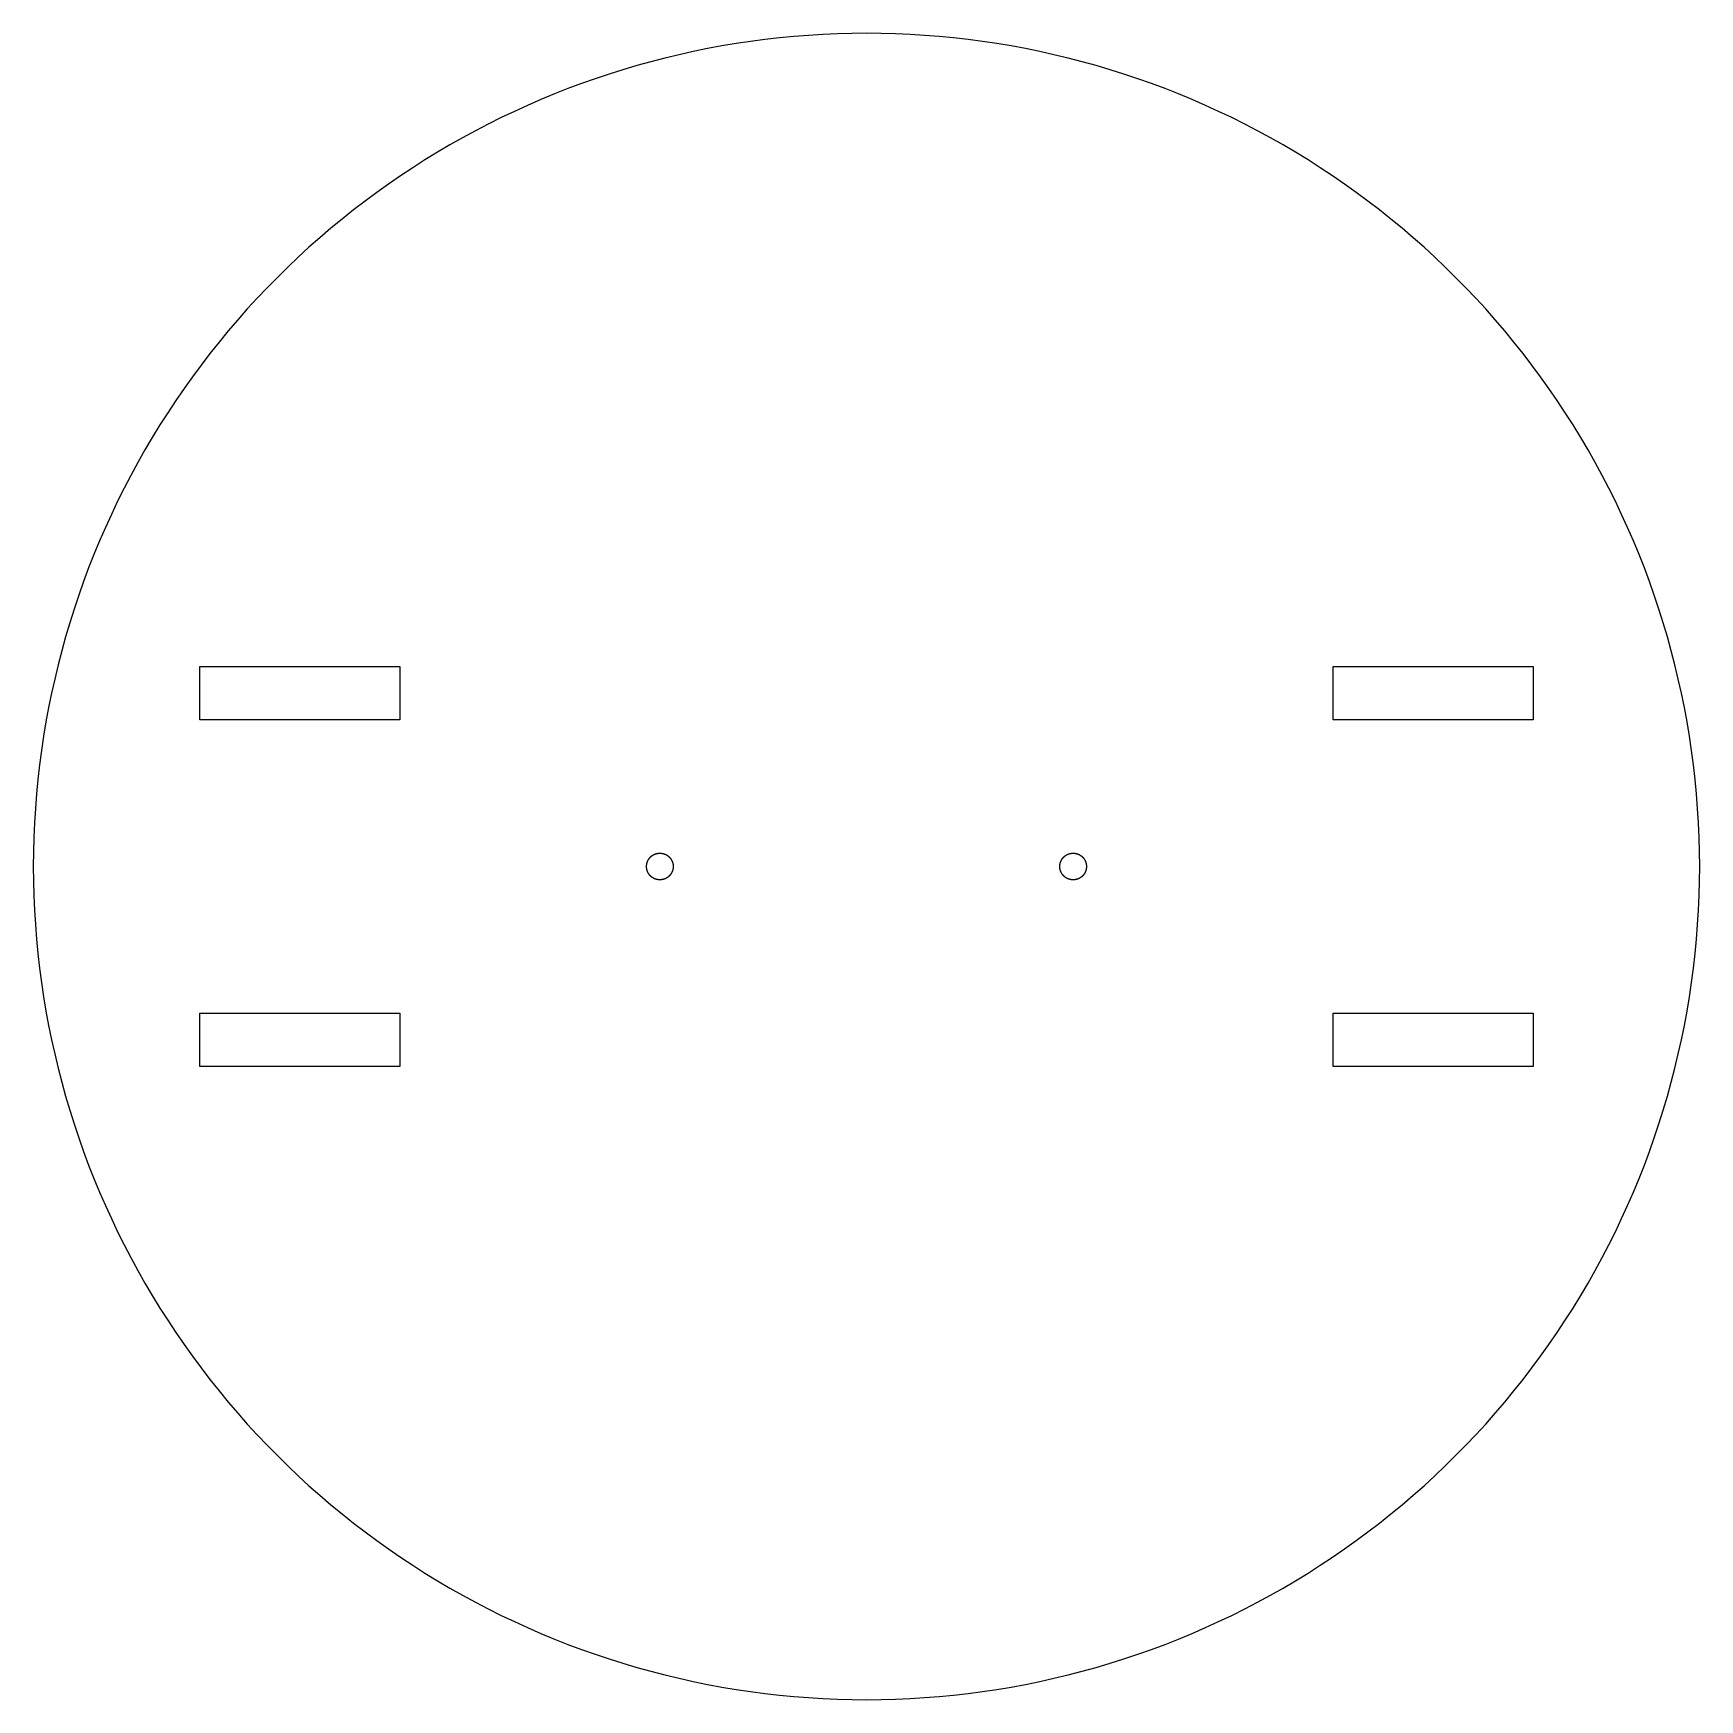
# Model space of a CAD drawing. Header units: metres. Extents: x -125 to 125, y -125 to 125.
import ezdxf

# ---------------------------------------------------------------- set-up
doc = ezdxf.new("R2010")
doc.units = ezdxf.units.M

msp = doc.modelspace()

# ---------------------------------------------------------------- linework, layer by layer
for p, q in [((0, 125), (-2.18155, 124.981)), ((2.18155, 124.981), (0, 125)), ((-23.8511, 122.703), (-25.989, 122.268)), ((-21.706, 123.101), (-23.8511, 122.703)), ((-19.5543, 123.461), (-21.706, 123.101)), ((-17.3966, 123.784), (-19.5543, 123.461)), ((-15.2337, 124.068), (-17.3966, 123.784)), ((-13.0661, 124.315), (-15.2337, 124.068)), ((-10.8945, 124.524), (-13.0661, 124.315)), ((-8.71956, 124.695), (-10.8945, 124.524)), ((-6.54199, 124.829), (-8.71956, 124.695)), ((-4.36243, 124.924), (-6.54199, 124.829)), ((-2.18155, 124.981), (-4.36243, 124.924)), ((4.36243, 124.924), (2.18155, 124.981)), ((6.54199, 124.829), (4.36243, 124.924)), ((8.71956, 124.695), (6.54199, 124.829)), ((10.8945, 124.524), (8.71956, 124.695)), ((13.0661, 124.315), (10.8945, 124.524)), ((15.2337, 124.068), (13.0661, 124.315)), ((17.3966, 123.784), (15.2337, 124.068)), ((19.5543, 123.461), (17.3966, 123.784)), ((21.706, 123.101), (19.5543, 123.461)), ((23.8511, 122.703), (21.706, 123.101)), ((25.989, 122.268), (23.8511, 122.703)), ((-34.4547, 120.158), (-36.5465, 119.538)), ((-32.3524, 120.741), (-34.4547, 120.158)), ((-30.2402, 121.287), (-32.3524, 120.741)), ((-28.1189, 121.796), (-30.2402, 121.287)), ((-25.989, 122.268), (-28.1189, 121.796)), ((28.1189, 121.796), (25.989, 122.268)), ((30.2402, 121.287), (28.1189, 121.796)), ((32.3524, 120.741), (30.2402, 121.287)), ((34.4547, 120.158), (32.3524, 120.741)), ((36.5465, 119.538), (34.4547, 120.158)), ((-40.696, 118.19), (-42.7525, 117.462)), ((-38.6271, 118.882), (-40.696, 118.19)), ((-36.5465, 119.538), (-38.6271, 118.882)), ((38.6271, 118.882), (36.5465, 119.538)), ((40.696, 118.19), (38.6271, 118.882)), ((42.7525, 117.462), (40.696, 118.19)), ((-48.8414, 115.063), (-50.8421, 114.193)), ((-46.8258, 115.898), (-48.8414, 115.063)), ((-44.796, 116.698), (-46.8258, 115.898)), ((-42.7525, 117.462), (-44.796, 116.698)), ((44.796, 116.698), (42.7525, 117.462)), ((46.8258, 115.898), (44.796, 116.698)), ((48.8414, 115.063), (46.8258, 115.898)), ((50.8421, 114.193), (48.8414, 115.063)), ((-52.8273, 113.288), (-54.7964, 112.349)), ((-50.8421, 114.193), (-52.8273, 113.288)), ((52.8273, 113.288), (50.8421, 114.193)), ((54.7964, 112.349), (52.8273, 113.288)), ((-58.6839, 110.368), (-60.6012, 109.327)), ((-56.7488, 111.376), (-58.6839, 110.368)), ((-54.7964, 112.349), (-56.7488, 111.376)), ((56.7488, 111.376), (54.7964, 112.349)), ((58.6839, 110.368), (56.7488, 111.376)), ((60.6012, 109.327), (58.6839, 110.368)), ((-62.5, 108.253), (-64.3798, 107.146)), ((-60.6012, 109.327), (-62.5, 108.253)), ((62.5, 108.253), (60.6012, 109.327)), ((64.3798, 107.146), (62.5, 108.253)), ((-66.2399, 106.006), (-68.0799, 104.834)), ((-64.3798, 107.146), (-66.2399, 106.006)), ((66.2399, 106.006), (64.3798, 107.146)), ((68.0799, 104.834), (66.2399, 106.006)), ((-69.8991, 103.63), (-71.6971, 102.394)), ((-68.0799, 104.834), (-69.8991, 103.63)), ((69.8991, 103.63), (68.0799, 104.834)), ((71.6971, 102.394), (69.8991, 103.63)), ((-73.4732, 101.127), (-75.2269, 99.8294)), ((-71.6971, 102.394), (-73.4732, 101.127)), ((73.4732, 101.127), (71.6971, 102.394)), ((75.2269, 99.8294), (73.4732, 101.127)), ((-76.9577, 98.5013), (-78.665, 97.1432)), ((-75.2269, 99.8294), (-76.9577, 98.5013)), ((76.9577, 98.5013), (75.2269, 99.8294)), ((78.665, 97.1432), (76.9577, 98.5013)), ((-80.3484, 95.7556), (-82.0074, 94.3387)), ((-78.665, 97.1432), (-80.3484, 95.7556)), ((80.3484, 95.7556), (78.665, 97.1432)), ((82.0074, 94.3387), (80.3484, 95.7556)), ((-83.6413, 92.8931), (-85.2498, 91.4192)), ((-82.0074, 94.3387), (-83.6413, 92.8931)), ((83.6413, 92.8931), (82.0074, 94.3387)), ((85.2498, 91.4192), (83.6413, 92.8931)), ((-85.2498, 91.4192), (-86.8323, 89.9175)), ((86.8323, 89.9175), (85.2498, 91.4192)), ((-88.3884, 88.3884), (-89.9175, 86.8323)), ((-86.8323, 89.9175), (-88.3884, 88.3884)), ((88.3884, 88.3884), (86.8323, 89.9175)), ((89.9175, 86.8323), (88.3884, 88.3884)), ((-91.4192, 85.2498), (-92.8931, 83.6413)), ((-89.9175, 86.8323), (-91.4192, 85.2498)), ((91.4192, 85.2498), (89.9175, 86.8323)), ((92.8931, 83.6413), (91.4192, 85.2498)), ((-92.8931, 83.6413), (-94.3387, 82.0074)), ((94.3387, 82.0074), (92.8931, 83.6413)), ((-95.7556, 80.3484), (-97.1432, 78.665)), ((-94.3387, 82.0074), (-95.7556, 80.3484)), ((95.7556, 80.3484), (94.3387, 82.0074)), ((97.1432, 78.665), (95.7556, 80.3484)), ((-97.1432, 78.665), (-98.5013, 76.9577)), ((98.5013, 76.9577), (97.1432, 78.665)), ((-99.8294, 75.2269), (-101.127, 73.4732)), ((-98.5013, 76.9577), (-99.8294, 75.2269)), ((99.8294, 75.2269), (98.5013, 76.9577)), ((101.127, 73.4732), (99.8294, 75.2269)), ((-101.127, 73.4732), (-102.394, 71.6971)), ((102.394, 71.6971), (101.127, 73.4732)), ((-102.394, 71.6971), (-103.63, 69.8991)), ((103.63, 69.8991), (102.394, 71.6971)), ((-104.834, 68.0799), (-106.006, 66.2399)), ((-103.63, 69.8991), (-104.834, 68.0799)), ((104.834, 68.0799), (103.63, 69.8991)), ((106.006, 66.2399), (104.834, 68.0799)), ((-106.006, 66.2399), (-107.146, 64.3798)), ((107.146, 64.3798), (106.006, 66.2399)), ((-108.253, 62.5), (-109.327, 60.6012)), ((-107.146, 64.3798), (-108.253, 62.5)), ((108.253, 62.5), (107.146, 64.3798)), ((109.327, 60.6012), (108.253, 62.5)), ((-109.327, 60.6012), (-110.368, 58.6839)), ((110.368, 58.6839), (109.327, 60.6012)), ((-110.368, 58.6839), (-111.376, 56.7488)), ((111.376, 56.7488), (110.368, 58.6839)), ((-111.376, 56.7488), (-112.349, 54.7964)), ((112.349, 54.7964), (111.376, 56.7488)), ((-113.288, 52.8273), (-114.193, 50.8421)), ((-112.349, 54.7964), (-113.288, 52.8273)), ((113.288, 52.8273), (112.349, 54.7964)), ((114.193, 50.8421), (113.288, 52.8273)), ((-114.193, 50.8421), (-115.063, 48.8414)), ((115.063, 48.8414), (114.193, 50.8421)), ((-115.063, 48.8414), (-115.898, 46.8258)), ((115.898, 46.8258), (115.063, 48.8414)), ((-115.898, 46.8258), (-116.698, 44.796)), ((116.698, 44.796), (115.898, 46.8258)), ((-117.462, 42.7525), (-118.19, 40.696)), ((-116.698, 44.796), (-117.462, 42.7525)), ((117.462, 42.7525), (116.698, 44.796)), ((118.19, 40.696), (117.462, 42.7525)), ((-118.19, 40.696), (-118.882, 38.6271)), ((118.882, 38.6271), (118.19, 40.696)), ((-118.882, 38.6271), (-119.538, 36.5465)), ((119.538, 36.5465), (118.882, 38.6271)), ((-119.538, 36.5465), (-120.158, 34.4547)), ((120.158, 34.4547), (119.538, 36.5465)), ((-120.158, 34.4547), (-120.741, 32.3524)), ((120.741, 32.3524), (120.158, 34.4547)), ((-121.287, 30.2402), (-121.796, 28.1189)), ((-120.741, 32.3524), (-121.287, 30.2402)), ((-100, 22), (-100, 30)), ((-100, 30), (-70, 30)), ((-70, 30), (-70, 22)), ((70, 22), (70, 30)), ((70, 30), (100, 30)), ((100, 30), (100, 22)), ((121.287, 30.2402), (120.741, 32.3524)), ((121.796, 28.1189), (121.287, 30.2402)), ((-121.796, 28.1189), (-122.268, 25.989)), ((122.268, 25.989), (121.796, 28.1189)), ((-122.268, 25.989), (-122.703, 23.8511)), ((122.703, 23.8511), (122.268, 25.989)), ((-122.703, 23.8511), (-123.101, 21.706)), ((123.101, 21.706), (122.703, 23.8511)), ((-123.101, 21.706), (-123.461, 19.5543)), ((-70, 22), (-100, 22)), ((100, 22), (70, 22)), ((123.461, 19.5543), (123.101, 21.706)), ((-123.461, 19.5543), (-123.784, 17.3966)), ((123.784, 17.3966), (123.461, 19.5543)), ((-124.068, 15.2337), (-124.315, 13.0661)), ((-123.784, 17.3966), (-124.068, 15.2337)), ((124.068, 15.2337), (123.784, 17.3966)), ((124.315, 13.0661), (124.068, 15.2337)), ((-124.315, 13.0661), (-124.524, 10.8945)), ((124.524, 10.8945), (124.315, 13.0661)), ((-124.524, 10.8945), (-124.695, 8.71956)), ((124.695, 8.71956), (124.524, 10.8945)), ((-124.695, 8.71956), (-124.829, 6.54199)), ((124.829, 6.54199), (124.695, 8.71956)), ((-124.829, 6.54199), (-124.924, 4.36243)), ((124.924, 4.36243), (124.829, 6.54199)), ((-124.924, 4.36243), (-124.981, 2.18155)), ((124.981, 2.18155), (124.924, 4.36243)), ((-124.981, 2.18155), (-125, 0)), ((-125, 0), (-124.981, -2.18155)), ((-33, 0), (-32.9997, 0.034897)), ((-32.9997, -0.034897), (-33, 0)), ((-32.9997, 0.034897), (-32.9988, 0.069794)), ((-32.9988, 0.069794), (-32.9973, 0.10466)), ((-32.9973, 0.10466), (-32.9951, 0.139511)), ((-32.9951, 0.139511), (-32.9924, 0.174301)), ((-32.9924, 0.174301), (-32.989, 0.209045)), ((-32.989, 0.209045), (-32.9851, 0.243729)), ((-32.9851, 0.243729), (-32.9805, 0.278336)), ((-32.9805, 0.278336), (-32.9754, 0.312866)), ((-32.9754, 0.312866), (-32.9696, 0.34729)), ((-32.9696, 0.34729), (-32.9632, 0.381607)), ((-32.9632, 0.381607), (-32.9563, 0.415817)), ((-32.9563, 0.415817), (-32.9487, 0.44989)), ((-32.9487, 0.44989), (-32.9406, 0.483841)), ((-32.9406, 0.483841), (-32.9318, 0.517624)), ((-32.9318, 0.517624), (-32.9225, 0.55127)), ((-32.9225, 0.55127), (-32.9126, 0.584732)), ((-32.9126, 0.584732), (-32.9021, 0.618027)), ((-32.9021, 0.618027), (-32.891, 0.651123)), ((-32.891, 0.651123), (-32.8794, 0.684036)), ((-32.8794, 0.684036), (-32.8672, 0.716736)), ((-32.8672, 0.716736), (-32.8544, 0.749207)), ((-32.8544, 0.749207), (-32.841, 0.781448)), ((-32.841, 0.781448), (-32.8271, 0.813461)), ((-32.8271, 0.813461), (-32.8126, 0.84523)), ((-32.8126, 0.84523), (-32.7976, 0.87674)), ((-32.7976, 0.87674), (-32.782, 0.907974)), ((-32.782, 0.907974), (-32.7659, 0.938934)), ((-32.7659, 0.938934), (-32.7492, 0.969604)), ((-32.7492, 0.969604), (-32.732, 1)), ((-32.732, 1), (-32.7143, 1.03008)), ((-32.7143, 1.03008), (-32.6961, 1.05983)), ((-32.6961, 1.05983), (-32.6773, 1.08926)), ((-32.6773, 1.08926), (-32.6581, 1.11838)), ((-32.6581, 1.11838), (-32.6383, 1.14714)), ((-32.6383, 1.14714), (-32.618, 1.17557)), ((-32.618, 1.17557), (-32.5973, 1.20363)), ((-32.5973, 1.20363), (-32.576, 1.23131)), ((-32.576, 1.23131), (-32.5543, 1.25864)), ((-32.5543, 1.25864), (-32.5321, 1.28557)), ((-32.5321, 1.28557), (-32.5094, 1.3121)), ((-32.5094, 1.3121), (-32.4863, 1.33826)), ((-32.4863, 1.33826), (-32.4627, 1.36398)), ((-32.4627, 1.36398), (-32.4387, 1.38931)), ((-32.4387, 1.38931), (-32.4142, 1.4142)), ((-32.4142, 1.4142), (-32.3893, 1.43867)), ((-32.3893, 1.43867), (-32.364, 1.46269)), ((-32.364, 1.46269), (-32.3383, 1.48628)), ((-32.3383, 1.48628), (-32.3121, 1.50941)), ((-32.3121, 1.50941), (-32.2856, 1.53207)), ((-32.2856, 1.53207), (-32.2586, 1.55429)), ((-32.2586, 1.55429), (-32.2313, 1.57602)), ((-32.2313, 1.57602), (-32.2036, 1.59726)), ((-32.2036, 1.59726), (-32.1756, 1.61803)), ((-32.1756, 1.61803), (-32.1471, 1.63829)), ((-32.1471, 1.63829), (-32.1184, 1.65807)), ((-32.1184, 1.65807), (-32.0893, 1.67734)), ((-32.0893, 1.67734), (-32.0598, 1.69609)), ((-32.0598, 1.69609), (-32.0301, 1.71432)), ((-32.0301, 1.71432), (-32, 1.73204)), ((-32, 1.73204), (-31.9696, 1.74924)), ((-31.9696, 1.74924), (-31.9389, 1.76588)), ((-31.9389, 1.76588), (-31.908, 1.78201)), ((-31.908, 1.78201), (-31.8767, 1.79758)), ((-31.8767, 1.79758), (-31.8452, 1.81261)), ((-31.8452, 1.81261), (-31.8135, 1.82709)), ((-31.8135, 1.82709), (-31.7814, 1.841)), ((-31.7814, 1.841), (-31.7492, 1.85435)), ((-31.7492, 1.85435), (-31.7167, 1.86716)), ((-31.7167, 1.86716), (-31.684, 1.87938)), ((-31.684, 1.87938), (-31.6511, 1.89104)), ((-31.6511, 1.89104), (-31.618, 1.9021)), ((-31.618, 1.9021), (-31.5847, 1.9126)), ((-31.5847, 1.9126), (-31.5513, 1.92252)), ((-31.5513, 1.92252), (-31.5176, 1.93184)), ((-31.5176, 1.93184), (-31.4838, 1.94058)), ((-31.4838, 1.94058), (-31.4499, 1.94873)), ((-31.4499, 1.94873), (-31.4158, 1.95628)), ((-31.4158, 1.95628), (-31.3816, 1.96324)), ((-31.3816, 1.96324), (-31.3473, 1.9696)), ((-31.3473, 1.9696), (-31.3129, 1.97537)), ((-31.3129, 1.97537), (-31.2783, 1.98053)), ((-31.2783, 1.98053), (-31.2437, 1.98509)), ((-31.2437, 1.98509), (-31.209, 1.98903)), ((-31.209, 1.98903), (-31.1743, 1.99239)), ((-31.1743, 1.99239), (-31.1395, 1.99512)), ((-31.1395, 1.99512), (-31.1047, 1.99725)), ((-31.1047, 1.99725), (-31.0698, 1.99878)), ((-31.0698, 1.99878), (-31.0349, 1.99969)), ((-31.0349, 1.99969), (-31, 2)), ((-31, 2), (-30.9651, 1.99969)), ((-30.9651, 1.99969), (-30.9302, 1.99878)), ((-30.9302, 1.99878), (-30.8953, 1.99725)), ((-30.8953, 1.99725), (-30.8605, 1.99512)), ((-30.8605, 1.99512), (-30.8257, 1.99239)), ((-30.8257, 1.99239), (-30.7909, 1.98903)), ((-30.7909, 1.98903), (-30.7563, 1.98509)), ((-30.7563, 1.98509), (-30.7216, 1.98053)), ((-30.7216, 1.98053), (-30.6871, 1.97537)), ((-30.6871, 1.97537), (-30.6527, 1.9696)), ((-30.6527, 1.9696), (-30.6184, 1.96324)), ((-30.6184, 1.96324), (-30.5842, 1.95628)), ((-30.5842, 1.95628), (-30.5501, 1.94873)), ((-30.5501, 1.94873), (-30.5161, 1.94058)), ((-30.5161, 1.94058), (-30.4824, 1.93184)), ((-30.4824, 1.93184), (-30.4487, 1.92252)), ((-30.4487, 1.92252), (-30.4153, 1.9126)), ((-30.4153, 1.9126), (-30.382, 1.9021)), ((-30.382, 1.9021), (-30.3489, 1.89104)), ((-30.3489, 1.89104), (-30.3159, 1.87938)), ((-30.3159, 1.87938), (-30.2833, 1.86716)), ((-30.2833, 1.86716), (-30.2508, 1.85435)), ((-30.2508, 1.85435), (-30.2185, 1.841)), ((-30.2185, 1.841), (-30.1865, 1.82709)), ((-30.1865, 1.82709), (-30.1548, 1.81261)), ((-30.1548, 1.81261), (-30.1232, 1.79758)), ((-30.1232, 1.79758), (-30.092, 1.78201)), ((-30.092, 1.78201), (-30.0611, 1.76588)), ((-30.0611, 1.76588), (-30.0304, 1.74924)), ((-30.0304, 1.74924), (-30, 1.73204)), ((-30, 1.73204), (-29.9699, 1.71432)), ((-29.9699, 1.71432), (-29.9402, 1.69609)), ((-29.9402, 1.69609), (-29.9107, 1.67734)), ((-29.9107, 1.67734), (-29.8816, 1.65807)), ((-29.8816, 1.65807), (-29.8528, 1.63829)), ((-29.8528, 1.63829), (-29.8244, 1.61803)), ((-29.8244, 1.61803), (-29.7964, 1.59726)), ((-29.7964, 1.59726), (-29.7687, 1.57602)), ((-29.7687, 1.57602), (-29.7413, 1.55429)), ((-29.7413, 1.55429), (-29.7144, 1.53207)), ((-29.7144, 1.53207), (-29.6879, 1.50941)), ((-29.6879, 1.50941), (-29.6617, 1.48628)), ((-29.6617, 1.48628), (-29.636, 1.46269)), ((-29.636, 1.46269), (-29.6107, 1.43867)), ((-29.6107, 1.43867), (-29.5858, 1.4142)), ((-29.5858, 1.4142), (-29.5613, 1.38931)), ((-29.5613, 1.38931), (-29.5373, 1.36398)), ((-29.5373, 1.36398), (-29.5137, 1.33826)), ((-29.5137, 1.33826), (-29.4906, 1.3121)), ((-29.4906, 1.3121), (-29.4679, 1.28557)), ((-29.4679, 1.28557), (-29.4457, 1.25864)), ((-29.4457, 1.25864), (-29.424, 1.23131)), ((-29.424, 1.23131), (-29.4027, 1.20363)), ((-29.4027, 1.20363), (-29.382, 1.17557)), ((-29.382, 1.17557), (-29.3617, 1.14714)), ((-29.3617, 1.14714), (-29.3419, 1.11838)), ((-29.3419, 1.11838), (-29.3226, 1.08926)), ((-29.3226, 1.08926), (-29.3039, 1.05983)), ((-29.3039, 1.05983), (-29.2857, 1.03008)), ((-29.2857, 1.03008), (-29.2679, 1)), ((-29.2679, 1), (-29.2507, 0.969604)), ((-29.2507, 0.969604), (-29.2341, 0.938934)), ((-29.2341, 0.938934), (-29.218, 0.907974)), ((-29.218, 0.907974), (-29.2024, 0.87674)), ((-29.2024, 0.87674), (-29.1874, 0.84523)), ((-29.1874, 0.84523), (-29.1729, 0.813461)), ((-29.1729, 0.813461), (-29.159, 0.781448)), ((-29.159, 0.781448), (-29.1456, 0.749207)), ((-29.1456, 0.749207), (-29.1328, 0.716736)), ((-29.1328, 0.716736), (-29.1206, 0.684036)), ((-29.1206, 0.684036), (-29.109, 0.651123)), ((-29.109, 0.651123), (-29.0979, 0.618027)), ((-29.0979, 0.618027), (-29.0874, 0.584732)), ((-29.0874, 0.584732), (-29.0775, 0.55127)), ((-29.0775, 0.55127), (-29.0681, 0.517624)), ((-29.0681, 0.517624), (-29.0594, 0.483841)), ((-29.0594, 0.483841), (-29.0513, 0.44989)), ((-29.0513, 0.44989), (-29.0437, 0.415817)), ((-29.0437, 0.415817), (-29.0367, 0.381607)), ((-29.0367, 0.381607), (-29.0304, 0.34729)), ((-29.0304, 0.34729), (-29.0246, 0.312866)), ((-29.0246, 0.312866), (-29.0195, 0.278336)), ((-29.0195, 0.278336), (-29.0149, 0.243729)), ((-29.0149, 0.243729), (-29.011, 0.209045)), ((-29.011, 0.209045), (-29.0076, 0.174301)), ((-29.0076, 0.174301), (-29.0049, 0.139511)), ((-29.0049, 0.139511), (-29.0027, 0.10466)), ((-29.0027, 0.10466), (-29.0012, 0.069794)), ((-29.0012, 0.069794), (-29.0003, 0.034897)), ((-29.0003, 0.034897), (-29, 0)), ((-29, 0), (-29.0003, -0.034897)), ((29, 0), (29.0003, 0.034897)), ((29.0003, -0.034897), (29, 0)), ((29.0003, 0.034897), (29.0012, 0.069794)), ((29.0012, 0.069794), (29.0027, 0.10466)), ((29.0027, 0.10466), (29.0049, 0.139511)), ((29.0049, 0.139511), (29.0076, 0.174301)), ((29.0076, 0.174301), (29.011, 0.209045)), ((29.011, 0.209045), (29.0149, 0.243729)), ((29.0149, 0.243729), (29.0195, 0.278336)), ((29.0195, 0.278336), (29.0246, 0.312866)), ((29.0246, 0.312866), (29.0304, 0.34729)), ((29.0304, 0.34729), (29.0367, 0.381607)), ((29.0367, 0.381607), (29.0437, 0.415817)), ((29.0437, 0.415817), (29.0513, 0.44989)), ((29.0513, 0.44989), (29.0594, 0.483841)), ((29.0594, 0.483841), (29.0681, 0.517624)), ((29.0681, 0.517624), (29.0775, 0.55127)), ((29.0775, 0.55127), (29.0874, 0.584732)), ((29.0874, 0.584732), (29.0979, 0.618027)), ((29.0979, 0.618027), (29.109, 0.651123)), ((29.109, 0.651123), (29.1206, 0.684036)), ((29.1206, 0.684036), (29.1328, 0.716736)), ((29.1328, 0.716736), (29.1456, 0.749207)), ((29.1456, 0.749207), (29.159, 0.781448)), ((29.159, 0.781448), (29.1729, 0.813461)), ((29.1729, 0.813461), (29.1874, 0.84523)), ((29.1874, 0.84523), (29.2024, 0.87674)), ((29.2024, 0.87674), (29.218, 0.907974)), ((29.218, 0.907974), (29.2341, 0.938934)), ((29.2341, 0.938934), (29.2507, 0.969604)), ((29.2507, 0.969604), (29.2679, 1)), ((29.2679, 1), (29.2857, 1.03008)), ((29.2857, 1.03008), (29.3039, 1.05983)), ((29.3039, 1.05983), (29.3226, 1.08926)), ((29.3226, 1.08926), (29.3419, 1.11838)), ((29.3419, 1.11838), (29.3617, 1.14714)), ((29.3617, 1.14714), (29.382, 1.17557)), ((29.382, 1.17557), (29.4027, 1.20363)), ((29.4027, 1.20363), (29.424, 1.23131)), ((29.424, 1.23131), (29.4457, 1.25864)), ((29.4457, 1.25864), (29.4679, 1.28557)), ((29.4679, 1.28557), (29.4906, 1.3121)), ((29.4906, 1.3121), (29.5137, 1.33826)), ((29.5137, 1.33826), (29.5373, 1.36398)), ((29.5373, 1.36398), (29.5613, 1.38931)), ((29.5613, 1.38931), (29.5858, 1.4142)), ((29.5858, 1.4142), (29.6107, 1.43867)), ((29.6107, 1.43867), (29.636, 1.46269)), ((29.636, 1.46269), (29.6617, 1.48628)), ((29.6617, 1.48628), (29.6879, 1.50941)), ((29.6879, 1.50941), (29.7144, 1.53207)), ((29.7144, 1.53207), (29.7413, 1.55429)), ((29.7413, 1.55429), (29.7687, 1.57602)), ((29.7687, 1.57602), (29.7964, 1.59726)), ((29.7964, 1.59726), (29.8244, 1.61803)), ((29.8244, 1.61803), (29.8528, 1.63829)), ((29.8528, 1.63829), (29.8816, 1.65807)), ((29.8816, 1.65807), (29.9107, 1.67734)), ((29.9107, 1.67734), (29.9402, 1.69609)), ((29.9402, 1.69609), (29.9699, 1.71432)), ((29.9699, 1.71432), (30, 1.73204)), ((30, 1.73204), (30.0304, 1.74924)), ((30.0304, 1.74924), (30.0611, 1.76588)), ((30.0611, 1.76588), (30.092, 1.78201)), ((30.092, 1.78201), (30.1232, 1.79758)), ((30.1232, 1.79758), (30.1548, 1.81261)), ((30.1548, 1.81261), (30.1865, 1.82709)), ((30.1865, 1.82709), (30.2185, 1.841)), ((30.2185, 1.841), (30.2508, 1.85435)), ((30.2508, 1.85435), (30.2833, 1.86716)), ((30.2833, 1.86716), (30.3159, 1.87938)), ((30.3159, 1.87938), (30.3489, 1.89104)), ((30.3489, 1.89104), (30.382, 1.9021)), ((30.382, 1.9021), (30.4153, 1.9126)), ((30.4153, 1.9126), (30.4487, 1.92252)), ((30.4487, 1.92252), (30.4824, 1.93184)), ((30.4824, 1.93184), (30.5161, 1.94058)), ((30.5161, 1.94058), (30.5501, 1.94873)), ((30.5501, 1.94873), (30.5842, 1.95628)), ((30.5842, 1.95628), (30.6184, 1.96324)), ((30.6184, 1.96324), (30.6527, 1.9696)), ((30.6527, 1.9696), (30.6871, 1.97537)), ((30.6871, 1.97537), (30.7216, 1.98053)), ((30.7216, 1.98053), (30.7563, 1.98509)), ((30.7563, 1.98509), (30.7909, 1.98903)), ((30.7909, 1.98903), (30.8257, 1.99239)), ((30.8257, 1.99239), (30.8605, 1.99512)), ((30.8605, 1.99512), (30.8953, 1.99725)), ((30.8953, 1.99725), (30.9302, 1.99878)), ((30.9302, 1.99878), (30.9651, 1.99969)), ((30.9651, 1.99969), (31, 2)), ((31, 2), (31.0349, 1.99969)), ((31.0349, 1.99969), (31.0698, 1.99878)), ((31.0698, 1.99878), (31.1047, 1.99725)), ((31.1047, 1.99725), (31.1395, 1.99512)), ((31.1395, 1.99512), (31.1743, 1.99239)), ((31.1743, 1.99239), (31.209, 1.98903)), ((31.209, 1.98903), (31.2437, 1.98509)), ((31.2437, 1.98509), (31.2783, 1.98053)), ((31.2783, 1.98053), (31.3129, 1.97537)), ((31.3129, 1.97537), (31.3473, 1.9696)), ((31.3473, 1.9696), (31.3816, 1.96324)), ((31.3816, 1.96324), (31.4158, 1.95628)), ((31.4158, 1.95628), (31.4499, 1.94873)), ((31.4499, 1.94873), (31.4838, 1.94058)), ((31.4838, 1.94058), (31.5176, 1.93184)), ((31.5176, 1.93184), (31.5513, 1.92252)), ((31.5513, 1.92252), (31.5847, 1.9126)), ((31.5847, 1.9126), (31.618, 1.9021)), ((31.618, 1.9021), (31.6511, 1.89104)), ((31.6511, 1.89104), (31.684, 1.87938)), ((31.684, 1.87938), (31.7167, 1.86716)), ((31.7167, 1.86716), (31.7492, 1.85435)), ((31.7492, 1.85435), (31.7814, 1.841)), ((31.7814, 1.841), (31.8135, 1.82709)), ((31.8135, 1.82709), (31.8452, 1.81261)), ((31.8452, 1.81261), (31.8767, 1.79758)), ((31.8767, 1.79758), (31.908, 1.78201)), ((31.908, 1.78201), (31.9389, 1.76588)), ((31.9389, 1.76588), (31.9696, 1.74924)), ((31.9696, 1.74924), (32, 1.73204)), ((32, 1.73204), (32.0301, 1.71432)), ((32.0301, 1.71432), (32.0598, 1.69609)), ((32.0598, 1.69609), (32.0893, 1.67734)), ((32.0893, 1.67734), (32.1184, 1.65807)), ((32.1184, 1.65807), (32.1471, 1.63829)), ((32.1471, 1.63829), (32.1756, 1.61803)), ((32.1756, 1.61803), (32.2036, 1.59726)), ((32.2036, 1.59726), (32.2313, 1.57602)), ((32.2313, 1.57602), (32.2586, 1.55429)), ((32.2586, 1.55429), (32.2856, 1.53207)), ((32.2856, 1.53207), (32.3121, 1.50941)), ((32.3121, 1.50941), (32.3383, 1.48628)), ((32.3383, 1.48628), (32.364, 1.46269)), ((32.364, 1.46269), (32.3893, 1.43867)), ((32.3893, 1.43867), (32.4142, 1.4142)), ((32.4142, 1.4142), (32.4387, 1.38931)), ((32.4387, 1.38931), (32.4627, 1.36398)), ((32.4627, 1.36398), (32.4863, 1.33826)), ((32.4863, 1.33826), (32.5094, 1.3121)), ((32.5094, 1.3121), (32.5321, 1.28557)), ((32.5321, 1.28557), (32.5543, 1.25864)), ((32.5543, 1.25864), (32.576, 1.23131)), ((32.576, 1.23131), (32.5973, 1.20363)), ((32.5973, 1.20363), (32.618, 1.17557)), ((32.618, 1.17557), (32.6383, 1.14714)), ((32.6383, 1.14714), (32.6581, 1.11838)), ((32.6581, 1.11838), (32.6773, 1.08926)), ((32.6773, 1.08926), (32.6961, 1.05983)), ((32.6961, 1.05983), (32.7143, 1.03008)), ((32.7143, 1.03008), (32.732, 1)), ((32.732, 1), (32.7492, 0.969604)), ((32.7492, 0.969604), (32.7659, 0.938934)), ((32.7659, 0.938934), (32.782, 0.907974)), ((32.782, 0.907974), (32.7976, 0.87674)), ((32.7976, 0.87674), (32.8126, 0.84523)), ((32.8126, 0.84523), (32.8271, 0.813461)), ((32.8271, 0.813461), (32.841, 0.781448)), ((32.841, 0.781448), (32.8544, 0.749207)), ((32.8544, 0.749207), (32.8672, 0.716736)), ((32.8672, 0.716736), (32.8794, 0.684036)), ((32.8794, 0.684036), (32.891, 0.651123)), ((32.891, 0.651123), (32.9021, 0.618027)), ((32.9021, 0.618027), (32.9126, 0.584732)), ((32.9126, 0.584732), (32.9225, 0.55127)), ((32.9225, 0.55127), (32.9318, 0.517624)), ((32.9318, 0.517624), (32.9406, 0.483841)), ((32.9406, 0.483841), (32.9487, 0.44989)), ((32.9487, 0.44989), (32.9563, 0.415817)), ((32.9563, 0.415817), (32.9632, 0.381607)), ((32.9632, 0.381607), (32.9696, 0.34729)), ((32.9696, 0.34729), (32.9754, 0.312866)), ((32.9754, 0.312866), (32.9805, 0.278336)), ((32.9805, 0.278336), (32.9851, 0.243729)), ((32.9851, 0.243729), (32.989, 0.209045)), ((32.989, 0.209045), (32.9924, 0.174301)), ((32.9924, 0.174301), (32.9951, 0.139511)), ((32.9951, 0.139511), (32.9973, 0.10466)), ((32.9973, 0.10466), (32.9988, 0.069794)), ((32.9988, 0.069794), (32.9997, 0.034897)), ((32.9997, 0.034897), (33, 0)), ((33, 0), (32.9997, -0.034897)), ((125, 0), (124.981, 2.18155)), ((124.981, -2.18155), (125, 0)), ((-124.981, -2.18155), (-124.924, -4.36243)), ((-32.9988, -0.069794), (-32.9997, -0.034897)), ((-32.9973, -0.10466), (-32.9988, -0.069794)), ((-32.9951, -0.139511), (-32.9973, -0.10466)), ((-32.9924, -0.174301), (-32.9951, -0.139511)), ((-32.989, -0.209045), (-32.9924, -0.174301)), ((-32.9851, -0.243729), (-32.989, -0.209045)), ((-32.9805, -0.278336), (-32.9851, -0.243729)), ((-32.9754, -0.312866), (-32.9805, -0.278336)), ((-32.9696, -0.34729), (-32.9754, -0.312866)), ((-32.9632, -0.381607), (-32.9696, -0.34729)), ((-32.9563, -0.415817), (-32.9632, -0.381607)), ((-32.9487, -0.44989), (-32.9563, -0.415817)), ((-32.9406, -0.483841), (-32.9487, -0.44989)), ((-32.9318, -0.517624), (-32.9406, -0.483841)), ((-32.9225, -0.55127), (-32.9318, -0.517624)), ((-32.9126, -0.584732), (-32.9225, -0.55127)), ((-32.9021, -0.618027), (-32.9126, -0.584732)), ((-32.891, -0.651123), (-32.9021, -0.618027)), ((-32.8794, -0.684036), (-32.891, -0.651123)), ((-32.8672, -0.716736), (-32.8794, -0.684036)), ((-32.8544, -0.749207), (-32.8672, -0.716736)), ((-32.841, -0.781448), (-32.8544, -0.749207)), ((-32.8271, -0.813461), (-32.841, -0.781448)), ((-32.8126, -0.84523), (-32.8271, -0.813461)), ((-32.7976, -0.87674), (-32.8126, -0.84523)), ((-32.782, -0.907974), (-32.7976, -0.87674)), ((-32.7659, -0.938934), (-32.782, -0.907974)), ((-32.7492, -0.969604), (-32.7659, -0.938934)), ((-32.732, -1), (-32.7492, -0.969604)), ((-32.7143, -1.03008), (-32.732, -1)), ((-32.6961, -1.05983), (-32.7143, -1.03008)), ((-32.6773, -1.08926), (-32.6961, -1.05983)), ((-32.6581, -1.11838), (-32.6773, -1.08926)), ((-32.6383, -1.14714), (-32.6581, -1.11838)), ((-32.618, -1.17557), (-32.6383, -1.14714)), ((-32.5973, -1.20363), (-32.618, -1.17557)), ((-32.576, -1.23131), (-32.5973, -1.20363)), ((-32.5543, -1.25864), (-32.576, -1.23131)), ((-32.5321, -1.28557), (-32.5543, -1.25864)), ((-32.5094, -1.3121), (-32.5321, -1.28557)), ((-32.4863, -1.33826), (-32.5094, -1.3121)), ((-32.4627, -1.36398), (-32.4863, -1.33826)), ((-32.4387, -1.38931), (-32.4627, -1.36398)), ((-32.4142, -1.4142), (-32.4387, -1.38931)), ((-32.3893, -1.43867), (-32.4142, -1.4142)), ((-32.364, -1.46269), (-32.3893, -1.43867)), ((-32.3383, -1.48628), (-32.364, -1.46269)), ((-32.3121, -1.50941), (-32.3383, -1.48628)), ((-32.2856, -1.53207), (-32.3121, -1.50941)), ((-32.2586, -1.55429), (-32.2856, -1.53207)), ((-32.2313, -1.57602), (-32.2586, -1.55429)), ((-32.2036, -1.59726), (-32.2313, -1.57602)), ((-32.1756, -1.61803), (-32.2036, -1.59726)), ((-32.1471, -1.63829), (-32.1756, -1.61803)), ((-32.1184, -1.65807), (-32.1471, -1.63829)), ((-32.0893, -1.67734), (-32.1184, -1.65807)), ((-32.0598, -1.69609), (-32.0893, -1.67734)), ((-32.0301, -1.71432), (-32.0598, -1.69609)), ((-32, -1.73204), (-32.0301, -1.71432)), ((-31.9696, -1.74924), (-32, -1.73204)), ((-31.9389, -1.76588), (-31.9696, -1.74924)), ((-31.908, -1.78201), (-31.9389, -1.76588)), ((-31.8767, -1.79758), (-31.908, -1.78201)), ((-31.8452, -1.81261), (-31.8767, -1.79758)), ((-31.8135, -1.82709), (-31.8452, -1.81261)), ((-31.7814, -1.841), (-31.8135, -1.82709)), ((-31.7492, -1.85435), (-31.7814, -1.841)), ((-31.7167, -1.86716), (-31.7492, -1.85435)), ((-31.684, -1.87938), (-31.7167, -1.86716)), ((-31.6511, -1.89104), (-31.684, -1.87938)), ((-31.618, -1.9021), (-31.6511, -1.89104)), ((-31.5847, -1.9126), (-31.618, -1.9021)), ((-31.5513, -1.92252), (-31.5847, -1.9126)), ((-31.5176, -1.93184), (-31.5513, -1.92252)), ((-31.4838, -1.94058), (-31.5176, -1.93184)), ((-31.4499, -1.94873), (-31.4838, -1.94058)), ((-31.4158, -1.95628), (-31.4499, -1.94873)), ((-31.3816, -1.96324), (-31.4158, -1.95628)), ((-31.3473, -1.9696), (-31.3816, -1.96324)), ((-31.3129, -1.97537), (-31.3473, -1.9696)), ((-31.2783, -1.98053), (-31.3129, -1.97537)), ((-31.2437, -1.98509), (-31.2783, -1.98053)), ((-31.209, -1.98903), (-31.2437, -1.98509)), ((-31.1743, -1.99239), (-31.209, -1.98903)), ((-31.1395, -1.99512), (-31.1743, -1.99239)), ((-31.1047, -1.99725), (-31.1395, -1.99512)), ((-31.0698, -1.99878), (-31.1047, -1.99725)), ((-31.0349, -1.99969), (-31.0698, -1.99878)), ((-31, -2), (-31.0349, -1.99969)), ((-30.9651, -1.99969), (-31, -2)), ((-30.9302, -1.99878), (-30.9651, -1.99969)), ((-30.8953, -1.99725), (-30.9302, -1.99878)), ((-30.8605, -1.99512), (-30.8953, -1.99725)), ((-30.8257, -1.99239), (-30.8605, -1.99512)), ((-30.7909, -1.98903), (-30.8257, -1.99239)), ((-30.7563, -1.98509), (-30.7909, -1.98903)), ((-30.7216, -1.98053), (-30.7563, -1.98509)), ((-30.6871, -1.97537), (-30.7216, -1.98053)), ((-30.6527, -1.9696), (-30.6871, -1.97537)), ((-30.6184, -1.96324), (-30.6527, -1.9696)), ((-30.5842, -1.95628), (-30.6184, -1.96324)), ((-30.5501, -1.94873), (-30.5842, -1.95628)), ((-30.5161, -1.94058), (-30.5501, -1.94873)), ((-30.4824, -1.93184), (-30.5161, -1.94058)), ((-30.4487, -1.92252), (-30.4824, -1.93184)), ((-30.4153, -1.9126), (-30.4487, -1.92252)), ((-30.382, -1.9021), (-30.4153, -1.9126)), ((-30.3489, -1.89104), (-30.382, -1.9021)), ((-30.3159, -1.87938), (-30.3489, -1.89104)), ((-30.2833, -1.86716), (-30.3159, -1.87938)), ((-30.2508, -1.85435), (-30.2833, -1.86716)), ((-30.2185, -1.841), (-30.2508, -1.85435)), ((-30.1865, -1.82709), (-30.2185, -1.841)), ((-30.1548, -1.81261), (-30.1865, -1.82709)), ((-30.1232, -1.79758), (-30.1548, -1.81261)), ((-30.092, -1.78201), (-30.1232, -1.79758)), ((-30.0611, -1.76588), (-30.092, -1.78201)), ((-30.0304, -1.74924), (-30.0611, -1.76588)), ((-30, -1.73204), (-30.0304, -1.74924)), ((-29.9699, -1.71432), (-30, -1.73204)), ((-29.9402, -1.69609), (-29.9699, -1.71432)), ((-29.9107, -1.67734), (-29.9402, -1.69609)), ((-29.8816, -1.65807), (-29.9107, -1.67734)), ((-29.8528, -1.63829), (-29.8816, -1.65807)), ((-29.8244, -1.61803), (-29.8528, -1.63829)), ((-29.7964, -1.59726), (-29.8244, -1.61803)), ((-29.7687, -1.57602), (-29.7964, -1.59726)), ((-29.7413, -1.55429), (-29.7687, -1.57602)), ((-29.7144, -1.53207), (-29.7413, -1.55429)), ((-29.6879, -1.50941), (-29.7144, -1.53207)), ((-29.6617, -1.48628), (-29.6879, -1.50941)), ((-29.636, -1.46269), (-29.6617, -1.48628)), ((-29.6107, -1.43867), (-29.636, -1.46269)), ((-29.5858, -1.4142), (-29.6107, -1.43867)), ((-29.5613, -1.38931), (-29.5858, -1.4142)), ((-29.5373, -1.36398), (-29.5613, -1.38931)), ((-29.5137, -1.33826), (-29.5373, -1.36398)), ((-29.4906, -1.3121), (-29.5137, -1.33826)), ((-29.4679, -1.28557), (-29.4906, -1.3121)), ((-29.4457, -1.25864), (-29.4679, -1.28557)), ((-29.424, -1.23131), (-29.4457, -1.25864)), ((-29.4027, -1.20363), (-29.424, -1.23131)), ((-29.382, -1.17557), (-29.4027, -1.20363)), ((-29.3617, -1.14714), (-29.382, -1.17557)), ((-29.3419, -1.11838), (-29.3617, -1.14714)), ((-29.3226, -1.08926), (-29.3419, -1.11838)), ((-29.3039, -1.05983), (-29.3226, -1.08926)), ((-29.2857, -1.03008), (-29.3039, -1.05983)), ((-29.2679, -1), (-29.2857, -1.03008)), ((-29.2507, -0.969604), (-29.2679, -1)), ((-29.2341, -0.938934), (-29.2507, -0.969604)), ((-29.218, -0.907974), (-29.2341, -0.938934)), ((-29.2024, -0.87674), (-29.218, -0.907974)), ((-29.1874, -0.84523), (-29.2024, -0.87674)), ((-29.1729, -0.813461), (-29.1874, -0.84523)), ((-29.159, -0.781448), (-29.1729, -0.813461)), ((-29.1456, -0.749207), (-29.159, -0.781448)), ((-29.1328, -0.716736), (-29.1456, -0.749207)), ((-29.1206, -0.684036), (-29.1328, -0.716736)), ((-29.109, -0.651123), (-29.1206, -0.684036)), ((-29.0979, -0.618027), (-29.109, -0.651123)), ((-29.0874, -0.584732), (-29.0979, -0.618027)), ((-29.0775, -0.55127), (-29.0874, -0.584732)), ((-29.0681, -0.517624), (-29.0775, -0.55127)), ((-29.0594, -0.483841), (-29.0681, -0.517624)), ((-29.0513, -0.44989), (-29.0594, -0.483841)), ((-29.0437, -0.415817), (-29.0513, -0.44989)), ((-29.0367, -0.381607), (-29.0437, -0.415817)), ((-29.0304, -0.34729), (-29.0367, -0.381607)), ((-29.0246, -0.312866), (-29.0304, -0.34729)), ((-29.0195, -0.278336), (-29.0246, -0.312866)), ((-29.0149, -0.243729), (-29.0195, -0.278336)), ((-29.011, -0.209045), (-29.0149, -0.243729)), ((-29.0076, -0.174301), (-29.011, -0.209045)), ((-29.0049, -0.139511), (-29.0076, -0.174301)), ((-29.0027, -0.10466), (-29.0049, -0.139511)), ((-29.0012, -0.069794), (-29.0027, -0.10466)), ((-29.0003, -0.034897), (-29.0012, -0.069794)), ((29.0012, -0.069794), (29.0003, -0.034897)), ((29.0027, -0.10466), (29.0012, -0.069794)), ((29.0049, -0.139511), (29.0027, -0.10466)), ((29.0076, -0.174301), (29.0049, -0.139511)), ((29.011, -0.209045), (29.0076, -0.174301)), ((29.0149, -0.243729), (29.011, -0.209045)), ((29.0195, -0.278336), (29.0149, -0.243729)), ((29.0246, -0.312866), (29.0195, -0.278336)), ((29.0304, -0.34729), (29.0246, -0.312866)), ((29.0367, -0.381607), (29.0304, -0.34729)), ((29.0437, -0.415817), (29.0367, -0.381607)), ((29.0513, -0.44989), (29.0437, -0.415817)), ((29.0594, -0.483841), (29.0513, -0.44989)), ((29.0681, -0.517624), (29.0594, -0.483841)), ((29.0775, -0.55127), (29.0681, -0.517624)), ((29.0874, -0.584732), (29.0775, -0.55127)), ((29.0979, -0.618027), (29.0874, -0.584732)), ((29.109, -0.651123), (29.0979, -0.618027)), ((29.1206, -0.684036), (29.109, -0.651123)), ((29.1328, -0.716736), (29.1206, -0.684036)), ((29.1456, -0.749207), (29.1328, -0.716736)), ((29.159, -0.781448), (29.1456, -0.749207)), ((29.1729, -0.813461), (29.159, -0.781448)), ((29.1874, -0.84523), (29.1729, -0.813461)), ((29.2024, -0.87674), (29.1874, -0.84523)), ((29.218, -0.907974), (29.2024, -0.87674)), ((29.2341, -0.938934), (29.218, -0.907974)), ((29.2507, -0.969604), (29.2341, -0.938934)), ((29.2679, -1), (29.2507, -0.969604)), ((29.2857, -1.03008), (29.2679, -1)), ((29.3039, -1.05983), (29.2857, -1.03008)), ((29.3226, -1.08926), (29.3039, -1.05983)), ((29.3419, -1.11838), (29.3226, -1.08926)), ((29.3617, -1.14714), (29.3419, -1.11838)), ((29.382, -1.17557), (29.3617, -1.14714)), ((29.4027, -1.20363), (29.382, -1.17557)), ((29.424, -1.23131), (29.4027, -1.20363)), ((29.4457, -1.25864), (29.424, -1.23131)), ((29.4679, -1.28557), (29.4457, -1.25864)), ((29.4906, -1.3121), (29.4679, -1.28557)), ((29.5137, -1.33826), (29.4906, -1.3121)), ((29.5373, -1.36398), (29.5137, -1.33826)), ((29.5613, -1.38931), (29.5373, -1.36398)), ((29.5858, -1.4142), (29.5613, -1.38931)), ((29.6107, -1.43867), (29.5858, -1.4142)), ((29.636, -1.46269), (29.6107, -1.43867)), ((29.6617, -1.48628), (29.636, -1.46269)), ((29.6879, -1.50941), (29.6617, -1.48628)), ((29.7144, -1.53207), (29.6879, -1.50941)), ((29.7413, -1.55429), (29.7144, -1.53207)), ((29.7687, -1.57602), (29.7413, -1.55429)), ((29.7964, -1.59726), (29.7687, -1.57602)), ((29.8244, -1.61803), (29.7964, -1.59726)), ((29.8528, -1.63829), (29.8244, -1.61803)), ((29.8816, -1.65807), (29.8528, -1.63829)), ((29.9107, -1.67734), (29.8816, -1.65807)), ((29.9402, -1.69609), (29.9107, -1.67734)), ((29.9699, -1.71432), (29.9402, -1.69609)), ((30, -1.73204), (29.9699, -1.71432)), ((30.0304, -1.74924), (30, -1.73204)), ((30.0611, -1.76588), (30.0304, -1.74924)), ((30.092, -1.78201), (30.0611, -1.76588)), ((30.1232, -1.79758), (30.092, -1.78201)), ((30.1548, -1.81261), (30.1232, -1.79758)), ((30.1865, -1.82709), (30.1548, -1.81261)), ((30.2185, -1.841), (30.1865, -1.82709)), ((30.2508, -1.85435), (30.2185, -1.841)), ((30.2833, -1.86716), (30.2508, -1.85435)), ((30.3159, -1.87938), (30.2833, -1.86716)), ((30.3489, -1.89104), (30.3159, -1.87938)), ((30.382, -1.9021), (30.3489, -1.89104)), ((30.4153, -1.9126), (30.382, -1.9021)), ((30.4487, -1.92252), (30.4153, -1.9126)), ((30.4824, -1.93184), (30.4487, -1.92252)), ((30.5161, -1.94058), (30.4824, -1.93184)), ((30.5501, -1.94873), (30.5161, -1.94058)), ((30.5842, -1.95628), (30.5501, -1.94873)), ((30.6184, -1.96324), (30.5842, -1.95628)), ((30.6527, -1.9696), (30.6184, -1.96324)), ((30.6871, -1.97537), (30.6527, -1.9696)), ((30.7216, -1.98053), (30.6871, -1.97537)), ((30.7563, -1.98509), (30.7216, -1.98053)), ((30.7909, -1.98903), (30.7563, -1.98509)), ((30.8257, -1.99239), (30.7909, -1.98903)), ((30.8605, -1.99512), (30.8257, -1.99239)), ((30.8953, -1.99725), (30.8605, -1.99512)), ((30.9302, -1.99878), (30.8953, -1.99725)), ((30.9651, -1.99969), (30.9302, -1.99878)), ((31, -2), (30.9651, -1.99969)), ((31.0349, -1.99969), (31, -2)), ((31.0698, -1.99878), (31.0349, -1.99969)), ((31.1047, -1.99725), (31.0698, -1.99878)), ((31.1395, -1.99512), (31.1047, -1.99725)), ((31.1743, -1.99239), (31.1395, -1.99512)), ((31.209, -1.98903), (31.1743, -1.99239)), ((31.2437, -1.98509), (31.209, -1.98903)), ((31.2783, -1.98053), (31.2437, -1.98509)), ((31.3129, -1.97537), (31.2783, -1.98053)), ((31.3473, -1.9696), (31.3129, -1.97537)), ((31.3816, -1.96324), (31.3473, -1.9696)), ((31.4158, -1.95628), (31.3816, -1.96324)), ((31.4499, -1.94873), (31.4158, -1.95628)), ((31.4838, -1.94058), (31.4499, -1.94873)), ((31.5176, -1.93184), (31.4838, -1.94058)), ((31.5513, -1.92252), (31.5176, -1.93184)), ((31.5847, -1.9126), (31.5513, -1.92252)), ((31.618, -1.9021), (31.5847, -1.9126)), ((31.6511, -1.89104), (31.618, -1.9021)), ((31.684, -1.87938), (31.6511, -1.89104)), ((31.7167, -1.86716), (31.684, -1.87938)), ((31.7492, -1.85435), (31.7167, -1.86716)), ((31.7814, -1.841), (31.7492, -1.85435)), ((31.8135, -1.82709), (31.7814, -1.841)), ((31.8452, -1.81261), (31.8135, -1.82709)), ((31.8767, -1.79758), (31.8452, -1.81261)), ((31.908, -1.78201), (31.8767, -1.79758)), ((31.9389, -1.76588), (31.908, -1.78201)), ((31.9696, -1.74924), (31.9389, -1.76588)), ((32, -1.73204), (31.9696, -1.74924)), ((32.0301, -1.71432), (32, -1.73204)), ((32.0598, -1.69609), (32.0301, -1.71432)), ((32.0893, -1.67734), (32.0598, -1.69609)), ((32.1184, -1.65807), (32.0893, -1.67734)), ((32.1471, -1.63829), (32.1184, -1.65807)), ((32.1756, -1.61803), (32.1471, -1.63829)), ((32.2036, -1.59726), (32.1756, -1.61803)), ((32.2313, -1.57602), (32.2036, -1.59726)), ((32.2586, -1.55429), (32.2313, -1.57602)), ((32.2856, -1.53207), (32.2586, -1.55429)), ((32.3121, -1.50941), (32.2856, -1.53207)), ((32.3383, -1.48628), (32.3121, -1.50941)), ((32.364, -1.46269), (32.3383, -1.48628)), ((32.3893, -1.43867), (32.364, -1.46269)), ((32.4142, -1.4142), (32.3893, -1.43867)), ((32.4387, -1.38931), (32.4142, -1.4142)), ((32.4627, -1.36398), (32.4387, -1.38931)), ((32.4863, -1.33826), (32.4627, -1.36398)), ((32.5094, -1.3121), (32.4863, -1.33826)), ((32.5321, -1.28557), (32.5094, -1.3121)), ((32.5543, -1.25864), (32.5321, -1.28557)), ((32.576, -1.23131), (32.5543, -1.25864)), ((32.5973, -1.20363), (32.576, -1.23131)), ((32.618, -1.17557), (32.5973, -1.20363)), ((32.6383, -1.14714), (32.618, -1.17557)), ((32.6581, -1.11838), (32.6383, -1.14714)), ((32.6773, -1.08926), (32.6581, -1.11838)), ((32.6961, -1.05983), (32.6773, -1.08926)), ((32.7143, -1.03008), (32.6961, -1.05983)), ((32.732, -1), (32.7143, -1.03008)), ((32.7492, -0.969604), (32.732, -1)), ((32.7659, -0.938934), (32.7492, -0.969604)), ((32.782, -0.907974), (32.7659, -0.938934)), ((32.7976, -0.87674), (32.782, -0.907974)), ((32.8126, -0.84523), (32.7976, -0.87674)), ((32.8271, -0.813461), (32.8126, -0.84523)), ((32.841, -0.781448), (32.8271, -0.813461)), ((32.8544, -0.749207), (32.841, -0.781448)), ((32.8672, -0.716736), (32.8544, -0.749207)), ((32.8794, -0.684036), (32.8672, -0.716736)), ((32.891, -0.651123), (32.8794, -0.684036)), ((32.9021, -0.618027), (32.891, -0.651123)), ((32.9126, -0.584732), (32.9021, -0.618027)), ((32.9225, -0.55127), (32.9126, -0.584732)), ((32.9318, -0.517624), (32.9225, -0.55127)), ((32.9406, -0.483841), (32.9318, -0.517624)), ((32.9487, -0.44989), (32.9406, -0.483841)), ((32.9563, -0.415817), (32.9487, -0.44989)), ((32.9632, -0.381607), (32.9563, -0.415817)), ((32.9696, -0.34729), (32.9632, -0.381607)), ((32.9754, -0.312866), (32.9696, -0.34729)), ((32.9805, -0.278336), (32.9754, -0.312866)), ((32.9851, -0.243729), (32.9805, -0.278336)), ((32.989, -0.209045), (32.9851, -0.243729)), ((32.9924, -0.174301), (32.989, -0.209045)), ((32.9951, -0.139511), (32.9924, -0.174301)), ((32.9973, -0.10466), (32.9951, -0.139511)), ((32.9988, -0.069794), (32.9973, -0.10466)), ((32.9997, -0.034897), (32.9988, -0.069794)), ((124.924, -4.36243), (124.981, -2.18155)), ((-124.924, -4.36243), (-124.829, -6.54199)), ((124.829, -6.54199), (124.924, -4.36243)), ((-124.829, -6.54199), (-124.695, -8.71956)), ((124.695, -8.71956), (124.829, -6.54199)), ((-124.695, -8.71956), (-124.524, -10.8945)), ((124.524, -10.8945), (124.695, -8.71956)), ((-124.524, -10.8945), (-124.315, -13.0661)), ((124.315, -13.0661), (124.524, -10.8945)), ((-124.315, -13.0661), (-124.068, -15.2337)), ((124.068, -15.2337), (124.315, -13.0661)), ((-124.068, -15.2337), (-123.784, -17.3966)), ((-123.784, -17.3966), (-123.461, -19.5543)), ((123.461, -19.5543), (123.784, -17.3966)), ((123.784, -17.3966), (124.068, -15.2337)), ((-123.461, -19.5543), (-123.101, -21.706)), ((123.101, -21.706), (123.461, -19.5543)), ((-123.101, -21.706), (-122.703, -23.8511)), ((-100, -30), (-100, -22)), ((-100, -22), (-70, -22)), ((-70, -22), (-70, -30)), ((70, -30), (70, -22)), ((70, -22), (100, -22)), ((100, -22), (100, -30)), ((122.703, -23.8511), (123.101, -21.706)), ((-122.703, -23.8511), (-122.268, -25.989)), ((122.268, -25.989), (122.703, -23.8511)), ((-122.268, -25.989), (-121.796, -28.1189)), ((121.796, -28.1189), (122.268, -25.989)), ((-121.796, -28.1189), (-121.287, -30.2402)), ((-70, -30), (-100, -30)), ((100, -30), (70, -30)), ((121.287, -30.2402), (121.796, -28.1189)), ((-121.287, -30.2402), (-120.741, -32.3524)), ((-120.741, -32.3524), (-120.158, -34.4547)), ((120.158, -34.4547), (120.741, -32.3524)), ((120.741, -32.3524), (121.287, -30.2402)), ((-120.158, -34.4547), (-119.538, -36.5465)), ((119.538, -36.5465), (120.158, -34.4547)), ((-119.538, -36.5465), (-118.882, -38.6271)), ((118.882, -38.6271), (119.538, -36.5465)), ((-118.882, -38.6271), (-118.19, -40.696)), ((118.19, -40.696), (118.882, -38.6271)), ((-118.19, -40.696), (-117.462, -42.7525)), ((117.462, -42.7525), (118.19, -40.696)), ((-117.462, -42.7525), (-116.698, -44.796)), ((-116.698, -44.796), (-115.898, -46.8258)), ((115.898, -46.8258), (116.698, -44.796)), ((116.698, -44.796), (117.462, -42.7525)), ((-115.898, -46.8258), (-115.063, -48.8414)), ((115.063, -48.8414), (115.898, -46.8258)), ((-115.063, -48.8414), (-114.193, -50.8421)), ((114.193, -50.8421), (115.063, -48.8414)), ((-114.193, -50.8421), (-113.288, -52.8273)), ((113.288, -52.8273), (114.193, -50.8421)), ((-113.288, -52.8273), (-112.349, -54.7964)), ((-112.349, -54.7964), (-111.376, -56.7488)), ((111.376, -56.7488), (112.349, -54.7964)), ((112.349, -54.7964), (113.288, -52.8273)), ((-111.376, -56.7488), (-110.368, -58.6839)), ((110.368, -58.6839), (111.376, -56.7488)), ((-110.368, -58.6839), (-109.327, -60.6012)), ((109.327, -60.6012), (110.368, -58.6839)), ((-109.327, -60.6012), (-108.253, -62.5)), ((-108.253, -62.5), (-107.146, -64.3798)), ((107.146, -64.3798), (108.253, -62.5)), ((108.253, -62.5), (109.327, -60.6012)), ((-107.146, -64.3798), (-106.006, -66.2399)), ((106.006, -66.2399), (107.146, -64.3798)), ((-106.006, -66.2399), (-104.834, -68.0799)), ((104.834, -68.0799), (106.006, -66.2399)), ((-104.834, -68.0799), (-103.63, -69.8991)), ((-103.63, -69.8991), (-102.394, -71.6971)), ((102.394, -71.6971), (103.63, -69.8991)), ((103.63, -69.8991), (104.834, -68.0799)), ((-102.394, -71.6971), (-101.127, -73.4732)), ((101.127, -73.4732), (102.394, -71.6971)), ((-101.127, -73.4732), (-99.8294, -75.2269)), ((99.8294, -75.2269), (101.127, -73.4732)), ((-99.8294, -75.2269), (-98.5013, -76.9577)), ((-98.5013, -76.9577), (-97.1432, -78.665)), ((97.1432, -78.665), (98.5013, -76.9577)), ((98.5013, -76.9577), (99.8294, -75.2269)), ((-97.1432, -78.665), (-95.7556, -80.3484)), ((95.7556, -80.3484), (97.1432, -78.665)), ((-95.7556, -80.3484), (-94.3387, -82.0074)), ((-94.3387, -82.0074), (-92.8931, -83.6413)), ((92.8931, -83.6413), (94.3387, -82.0074)), ((94.3387, -82.0074), (95.7556, -80.3484)), ((-92.8931, -83.6413), (-91.4192, -85.2498)), ((91.4192, -85.2498), (92.8931, -83.6413)), ((-91.4192, -85.2498), (-89.9175, -86.8323)), ((-89.9175, -86.8323), (-88.3884, -88.3884)), ((88.3884, -88.3884), (89.9175, -86.8323)), ((89.9175, -86.8323), (91.4192, -85.2498)), ((-88.3884, -88.3884), (-86.8323, -89.9175)), ((-86.8323, -89.9175), (-85.2498, -91.4192)), ((85.2498, -91.4192), (86.8323, -89.9175)), ((86.8323, -89.9175), (88.3884, -88.3884)), ((-85.2498, -91.4192), (-83.6413, -92.8931)), ((83.6413, -92.8931), (85.2498, -91.4192)), ((-83.6413, -92.8931), (-82.0074, -94.3387)), ((-82.0074, -94.3387), (-80.3484, -95.7556)), ((80.3484, -95.7556), (82.0074, -94.3387)), ((82.0074, -94.3387), (83.6413, -92.8931)), ((-80.3484, -95.7556), (-78.665, -97.1432)), ((-78.665, -97.1432), (-76.9577, -98.5013)), ((76.9577, -98.5013), (78.665, -97.1432)), ((78.665, -97.1432), (80.3484, -95.7556)), ((-76.9577, -98.5013), (-75.2269, -99.8294)), ((-75.2269, -99.8294), (-73.4732, -101.127)), ((73.4732, -101.127), (75.2269, -99.8294)), ((75.2269, -99.8294), (76.9577, -98.5013)), ((-73.4732, -101.127), (-71.6971, -102.394)), ((-71.6971, -102.394), (-69.8991, -103.63)), ((69.8991, -103.63), (71.6971, -102.394)), ((71.6971, -102.394), (73.4732, -101.127)), ((-69.8991, -103.63), (-68.0799, -104.834)), ((-68.0799, -104.834), (-66.2399, -106.006)), ((66.2399, -106.006), (68.0799, -104.834)), ((68.0799, -104.834), (69.8991, -103.63)), ((-66.2399, -106.006), (-64.3798, -107.146)), ((-64.3798, -107.146), (-62.5, -108.253)), ((62.5, -108.253), (64.3798, -107.146)), ((64.3798, -107.146), (66.2399, -106.006)), ((-62.5, -108.253), (-60.6012, -109.327)), ((-60.6012, -109.327), (-58.6839, -110.368)), ((58.6839, -110.368), (60.6012, -109.327)), ((60.6012, -109.327), (62.5, -108.253)), ((-58.6839, -110.368), (-56.7488, -111.376)), ((-56.7488, -111.376), (-54.7964, -112.349)), ((-54.7964, -112.349), (-52.8273, -113.288)), ((52.8273, -113.288), (54.7964, -112.349)), ((54.7964, -112.349), (56.7488, -111.376)), ((56.7488, -111.376), (58.6839, -110.368)), ((-52.8273, -113.288), (-50.8421, -114.193)), ((-50.8421, -114.193), (-48.8414, -115.063)), ((48.8414, -115.063), (50.8421, -114.193)), ((50.8421, -114.193), (52.8273, -113.288)), ((-48.8414, -115.063), (-46.8258, -115.898)), ((-46.8258, -115.898), (-44.796, -116.698)), ((-44.796, -116.698), (-42.7525, -117.462)), ((-42.7525, -117.462), (-40.696, -118.19)), ((40.696, -118.19), (42.7525, -117.462)), ((42.7525, -117.462), (44.796, -116.698)), ((44.796, -116.698), (46.8258, -115.898)), ((46.8258, -115.898), (48.8414, -115.063)), ((-40.696, -118.19), (-38.6271, -118.882)), ((-38.6271, -118.882), (-36.5465, -119.538)), ((-36.5465, -119.538), (-34.4547, -120.158)), ((34.4547, -120.158), (36.5465, -119.538)), ((36.5465, -119.538), (38.6271, -118.882)), ((38.6271, -118.882), (40.696, -118.19)), ((-34.4547, -120.158), (-32.3524, -120.741)), ((-32.3524, -120.741), (-30.2402, -121.287)), ((-30.2402, -121.287), (-28.1189, -121.796)), ((-28.1189, -121.796), (-25.989, -122.268)), ((-25.989, -122.268), (-23.8511, -122.703)), ((23.8511, -122.703), (25.989, -122.268)), ((25.989, -122.268), (28.1189, -121.796)), ((28.1189, -121.796), (30.2402, -121.287)), ((30.2402, -121.287), (32.3524, -120.741)), ((32.3524, -120.741), (34.4547, -120.158)), ((-23.8511, -122.703), (-21.706, -123.101)), ((-21.706, -123.101), (-19.5543, -123.461)), ((-19.5543, -123.461), (-17.3966, -123.784)), ((-17.3966, -123.784), (-15.2337, -124.068)), ((-15.2337, -124.068), (-13.0661, -124.315)), ((-13.0661, -124.315), (-10.8945, -124.524)), ((-10.8945, -124.524), (-8.71956, -124.695)), ((-8.71956, -124.695), (-6.54199, -124.829)), ((-6.54199, -124.829), (-4.36243, -124.924)), ((-4.36243, -124.924), (-2.18155, -124.981)), ((-2.18155, -124.981), (0, -125)), ((0, -125), (2.18155, -124.981)), ((2.18155, -124.981), (4.36243, -124.924)), ((4.36243, -124.924), (6.54199, -124.829)), ((6.54199, -124.829), (8.71956, -124.695)), ((8.71956, -124.695), (10.8945, -124.524)), ((10.8945, -124.524), (13.0661, -124.315)), ((13.0661, -124.315), (15.2337, -124.068)), ((15.2337, -124.068), (17.3966, -123.784)), ((17.3966, -123.784), (19.5543, -123.461)), ((19.5543, -123.461), (21.706, -123.101)), ((21.706, -123.101), (23.8511, -122.703))]:
    msp.add_line(p, q)

doc.saveas('drawing.dxf')
